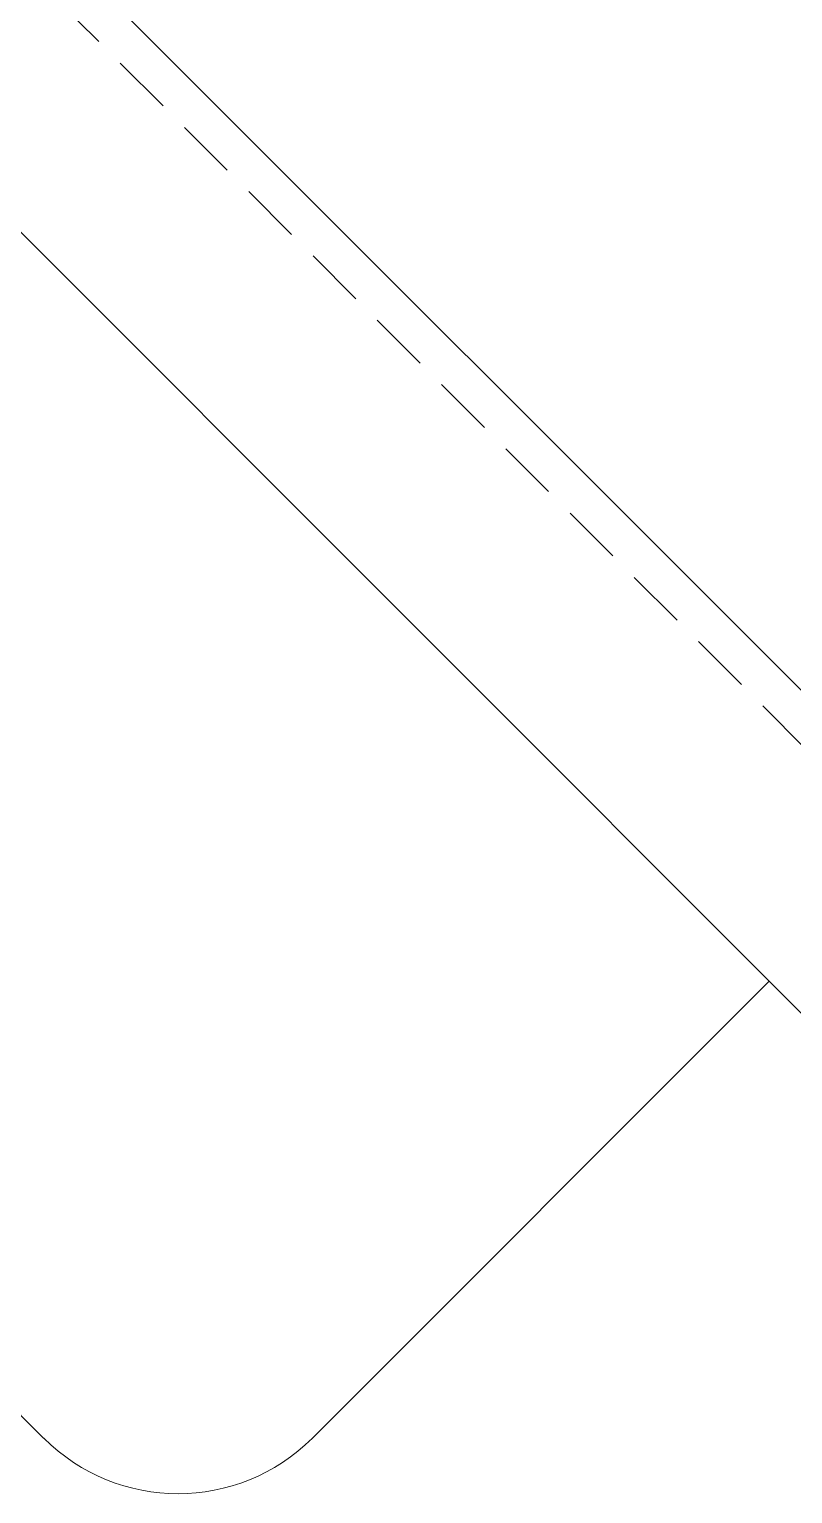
# Model space of a CAD drawing. Header units: millimetres. Extents: x -46397 to 283259, y -8690 to 23983.
# Drawn here: x 127657.1 to 127720.1, y -1259.4 to -1138.6 of the extents above; entities that cross this region are included whole.
import ezdxf

# ---------------------------------------------------------------- set-up
doc = ezdxf.new("R2010")
doc.units = ezdxf.units.MM
doc.linetypes.add('HIDDENX2', pattern=[0.75, 0.5, -0.25])

msp = doc.modelspace()

# ---------------------------------------------------------------- linework, layer by layer
at = {"color": 2, "linetype": 'Continuous', "lineweight": 0, "ltscale": 10}
for p, q in [((127733.12, -1205.44, -3), (127593.41, -1065.74, -3)), ((127577.89, -1076.82, -3), (127722.03, -1220.97, -3)), ((127544.07, -1140.58, -3), (127658.27, -1254.79, -3)), ((127680.45, -1254.79, -3), (127718.15, -1217.09, -3))]:
    msp.add_line(p, q, dxfattribs=at)
at = {"color": 1, "linetype": 'HIDDENX2', "lineweight": 0, "ltscale": 10}
msp.add_line((127726.46, -1203.23, -3), (127595.63, -1072.39, -3), dxfattribs=at)
at = {"color": 2, "linetype": 'Continuous', "lineweight": 0, "ltscale": 10}
msp.add_arc((127669.36, -1243.7, -3), 15.68, 225, 315, dxfattribs=at)

doc.saveas('drawing.dxf')
